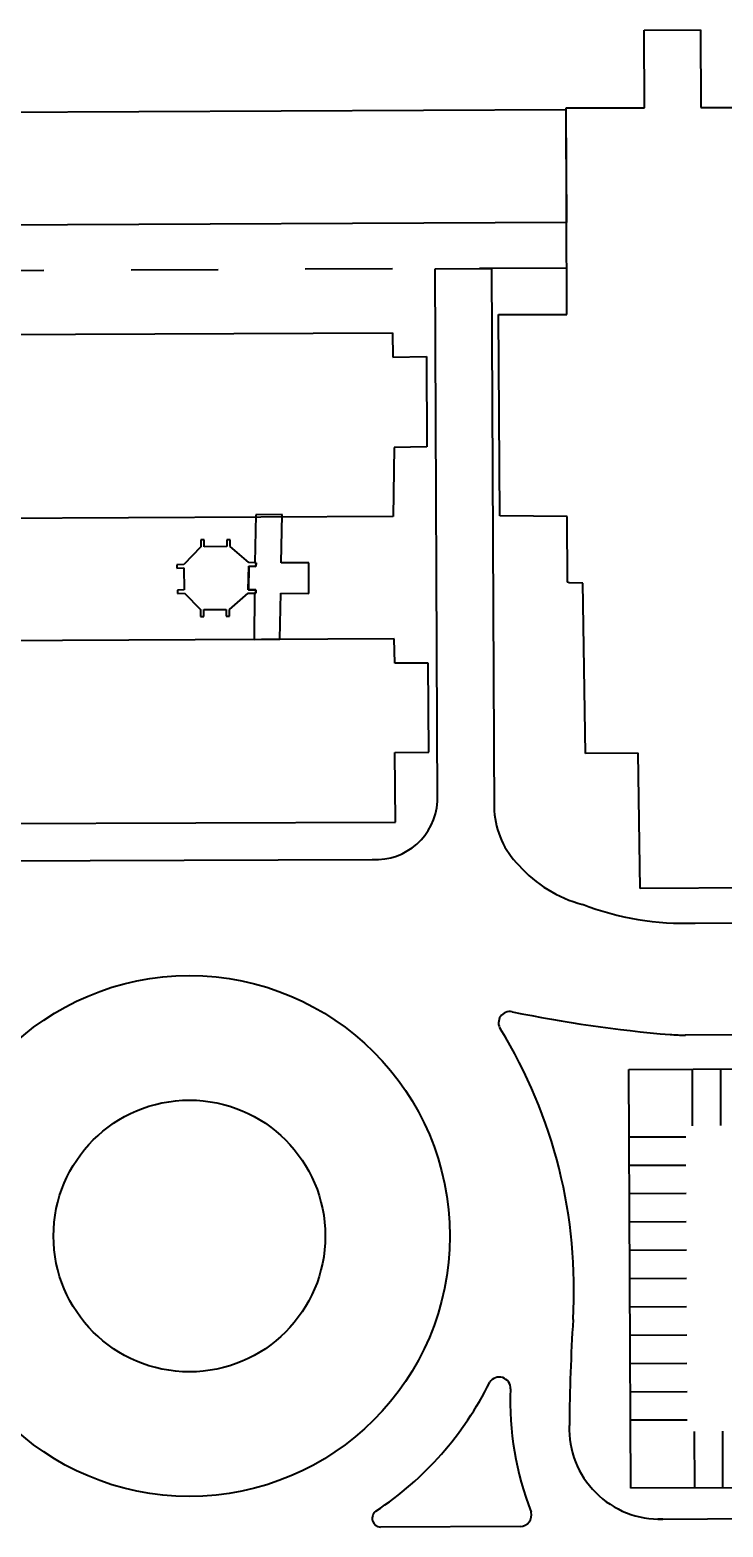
# Model space of a CAD drawing. Header units: metres. Extents: x 625987 to 635197, y 3048449 to 3066446.
# Drawn here: x 634627.889 to 634628.685, y 3063193.328 to 3063195.047 of the extents above; entities that cross this region are included whole.
import ezdxf

# ---------------------------------------------------------------- set-up
doc = ezdxf.new("R2010")
doc.units = ezdxf.units.M
doc.linetypes.add('DASHED', pattern=[0.75, 0.5, -0.25])
for name, color, linetype, lineweight in [('C-BLDG', 253, 'Continuous', 5), ('C-FENC-AIRF-SECU', 253, 'DASHED', 0), ('C-PARK-MARK', 253, 'Continuous', 9), ('C-ROAD-AIRF', 253, 'Continuous', 5), ('C-ROAD-LAND', 253, 'Continuous', 9)]:
    doc.layers.add(name, color=color, linetype=linetype, lineweight=lineweight)
doc.layers.add('C-BLDG-TERM', color=253, linetype='Continuous')
doc.layers.add('C-ROAD-CNTR-N', color=92, linetype='Continuous')

# ---------------------------------------------------------------- blocks, each defined once
blk = doc.blocks.new('*E24')
at = {"layer": 'C-ROAD-LAND', "lineweight": 40, "elevation": 2882.9083}
blk.add_lwpolyline([(634684.58185, 3063131.74891), (634684.54979, 3063131.74877, -0.720224), (634684.54873, 3063131.75245, 0.131485), (634684.57485, 3063131.78203, -0.762508), (634684.57962, 3063131.7805, 0.103231), (634684.58434, 3063131.75221, -0.494622), (634684.58185, 3063131.74891, -0.000009)], format="xyb", close=True, dxfattribs=at)
blk.add_lwpolyline([(634684.58185, 3063131.74891), (634684.54979, 3063131.74877, -0.720224), (634684.54873, 3063131.75245, 0.131485), (634684.57485, 3063131.78203, -0.762508), (634684.57962, 3063131.7805, 0.103231), (634684.58434, 3063131.75221, -0.494622), (634684.58185, 3063131.74891, -0.000009)], format="xyb", close=True, dxfattribs=at)

msp = doc.modelspace()

# ---------------------------------------------------------------- linework, layer by layer
at = {"layer": 'C-BLDG', "lineweight": 40}
for p, q in [((634627.8301, 3063194.6972, 24568986.0801), (634628.3052, 3063194.6989, 24568986.0801)), ((634627.8301, 3063194.6972, 24568986.0801), (634628.3052, 3063194.6989, 24568986.0801)), ((634628.3052, 3063194.6989, 24568986.0801), (634628.3054, 3063194.671, 24568986.0801)), ((634628.3052, 3063194.6989, 24568986.0801), (634628.3054, 3063194.671, 24568986.0801)), ((634628.3054, 3063194.671, 24568986.0801), (634628.3443, 3063194.672, 24568986.0801)), ((634628.3054, 3063194.671, 24568986.0801), (634628.3443, 3063194.672, 24568986.0801)), ((634628.3443, 3063194.672, 24568986.0801), (634628.3446, 3063194.5683, 24568986.0801)), ((634628.3443, 3063194.672, 24568986.0801), (634628.3446, 3063194.5683, 24568986.0801)), ((634628.3071, 3063194.5676, 24568986.0801), (634628.3058, 3063194.4884, 24568986.0801)), ((634628.3071, 3063194.5676, 24568986.0801), (634628.3058, 3063194.4884, 24568986.0801)), ((634628.3446, 3063194.5683, 24568986.0801), (634628.3071, 3063194.5676, 24568986.0801)), ((634628.3446, 3063194.5683, 24568986.0801), (634628.3071, 3063194.5676, 24568986.0801)), ((634628.1481, 3063194.4903, 24568986.0801), (634628.1471, 3063194.4349, 24568986.0801)), ((634628.1481, 3063194.4903, 24568986.0801), (634628.1471, 3063194.4349, 24568986.0801)), ((634628.1785, 3063194.4904, 24568986.0801), (634628.1481, 3063194.4903, 24568986.0801)), ((634628.1785, 3063194.4904, 24568986.0801), (634628.1481, 3063194.4903, 24568986.0801)), ((634628.1775, 3063194.435, 24568986.0801), (634628.1785, 3063194.4904, 24568986.0801)), ((634628.1775, 3063194.435, 24568986.0801), (634628.1785, 3063194.4904, 24568986.0801)), ((634628.3058, 3063194.4884, 24568986.0801), (634627.8312, 3063194.4859, 24568986.0801)), ((634628.3058, 3063194.4884, 24568986.0801), (634627.8312, 3063194.4859, 24568986.0801)), ((634628.089, 3063194.4613, 24568986.0801), (634628.0851, 3063194.4613, 24568986.0801)), ((634628.0851, 3063194.4613, 24568986.0801), (634628.0852, 3063194.4535, 24568986.0801)), ((634628.089, 3063194.4613, 24568986.0801), (634628.0851, 3063194.4613, 24568986.0801)), ((634628.0851, 3063194.4613, 24568986.0801), (634628.0852, 3063194.4535, 24568986.0801)), ((634628.0891, 3063194.4535, 24568986.0801), (634628.089, 3063194.4613, 24568986.0801)), ((634628.0891, 3063194.4535, 24568986.0801), (634628.089, 3063194.4613, 24568986.0801)), ((634628.119, 3063194.4615, 24568986.0801), (634628.1151, 3063194.4615, 24568986.0801)), ((634628.1151, 3063194.4615, 24568986.0801), (634628.1151, 3063194.4537, 24568986.0801)), ((634628.119, 3063194.4615, 24568986.0801), (634628.1151, 3063194.4615, 24568986.0801)), ((634628.1151, 3063194.4615, 24568986.0801), (634628.1151, 3063194.4537, 24568986.0801)), ((634628.119, 3063194.4537, 24568986.0801), (634628.119, 3063194.4615, 24568986.0801)), ((634628.119, 3063194.4537, 24568986.0801), (634628.119, 3063194.4615, 24568986.0801)), ((634628.0852, 3063194.4535, 24568986.0801), (634628.0655, 3063194.4331, 24568986.0801)), ((634628.0852, 3063194.4535, 24568986.0801), (634628.0655, 3063194.4331, 24568986.0801)), ((634628.1151, 3063194.4537, 24568986.0801), (634628.0891, 3063194.4535, 24568986.0801)), ((634628.1151, 3063194.4537, 24568986.0801), (634628.0891, 3063194.4535, 24568986.0801)), ((634628.1402, 3063194.4353, 24568986.0801), (634628.119, 3063194.4537, 24568986.0801)), ((634628.1402, 3063194.4353, 24568986.0801), (634628.119, 3063194.4537, 24568986.0801)), ((634628.0655, 3063194.4331, 24568986.0801), (634628.0577, 3063194.4329, 24568986.0801)), ((634628.0655, 3063194.4331, 24568986.0801), (634628.0577, 3063194.4329, 24568986.0801)), ((634628.0577, 3063194.4329, 24568986.0801), (634628.0577, 3063194.429, 24568986.0801)), ((634628.0577, 3063194.4329, 24568986.0801), (634628.0577, 3063194.429, 24568986.0801)), ((634628.0577, 3063194.429, 24568986.0801), (634628.0656, 3063194.4292, 24568986.0801)), ((634628.0577, 3063194.429, 24568986.0801), (634628.0656, 3063194.4292, 24568986.0801)), ((634628.0656, 3063194.4292, 24568986.0801), (634628.0662, 3063194.404, 24568986.0801)), ((634628.0656, 3063194.4292, 24568986.0801), (634628.0656, 3063194.4292, 24568986.0801)), ((634628.0656, 3063194.4292, 24568986.0801), (634628.0662, 3063194.404, 24568986.0801)), ((634628.0656, 3063194.4292, 24568986.0801), (634628.0656, 3063194.4292, 24568986.0801)), ((634628.1396, 3063194.4041, 24568986.0801), (634628.1401, 3063194.4314, 24568986.0801)), ((634628.1396, 3063194.4041, 24568986.0801), (634628.1401, 3063194.4314, 24568986.0801)), ((634628.1401, 3063194.4314, 24568986.0801), (634628.1397, 3063194.4041, 24568986.0801)), ((634628.1401, 3063194.4314, 24568986.0801), (634628.1397, 3063194.4041, 24568986.0801)), ((634628.1483, 3063194.431, 24568986.0801), (634628.1401, 3063194.4314, 24568986.0801)), ((634628.1401, 3063194.4314, 24568986.0801), (634628.1483, 3063194.431, 24568986.0801)), ((634628.1483, 3063194.431, 24568986.0801), (634628.1401, 3063194.4314, 24568986.0801)), ((634628.1401, 3063194.4314, 24568986.0801), (634628.1483, 3063194.431, 24568986.0801)), ((634628.1485, 3063194.4349, 24568986.0801), (634628.1402, 3063194.4353, 24568986.0801)), ((634628.1485, 3063194.4349, 24568986.0801), (634628.1402, 3063194.4353, 24568986.0801)), ((634628.1471, 3063194.4349, 24568986.0801), (634628.1485, 3063194.4349, 24568986.0801)), ((634628.1471, 3063194.4349, 24568986.0801), (634628.1485, 3063194.4349, 24568986.0801)), ((634628.1485, 3063194.4349, 24568986.0801), (634628.1483, 3063194.431, 24568986.0801)), ((634628.1483, 3063194.431, 24568986.0801), (634628.1485, 3063194.4349, 24568986.0801)), ((634628.1485, 3063194.4349, 24568986.0801), (634628.1483, 3063194.431, 24568986.0801)), ((634628.1483, 3063194.431, 24568986.0801), (634628.1485, 3063194.4349, 24568986.0801)), ((634628.209, 3063194.435, 24568986.0801), (634628.1775, 3063194.435, 24568986.0801)), ((634628.209, 3063194.435, 24568986.0801), (634628.1775, 3063194.435, 24568986.0801)), ((634628.209, 3063194.4, 24568986.0801), (634628.209, 3063194.435, 24568986.0801)), ((634628.209, 3063194.4, 24568986.0801), (634628.209, 3063194.435, 24568986.0801)), ((634628.0662, 3063194.404, 24568986.0801), (634628.0584, 3063194.4038, 24568986.0801)), ((634628.0662, 3063194.404, 24568986.0801), (634628.0584, 3063194.4038, 24568986.0801)), ((634628.0584, 3063194.4038, 24568986.0801), (634628.0585, 3063194.3999, 24568986.0801)), ((634628.0584, 3063194.4038, 24568986.0801), (634628.0585, 3063194.3999, 24568986.0801)), ((634628.1483, 3063194.404, 24568986.0801), (634628.1396, 3063194.4041, 24568986.0801)), ((634628.1483, 3063194.404, 24568986.0801), (634628.1396, 3063194.4041, 24568986.0801)), ((634628.1397, 3063194.4041, 24568986.0801), (634628.1483, 3063194.404, 24568986.0801)), ((634628.1397, 3063194.4041, 24568986.0801), (634628.1483, 3063194.404, 24568986.0801)), ((634628.1483, 3063194.404, 24568986.0801), (634628.1482, 3063194.4001, 24568986.0801)), ((634628.1482, 3063194.4001, 24568986.0801), (634628.1483, 3063194.404, 24568986.0801)), ((634628.1483, 3063194.404, 24568986.0801), (634628.1482, 3063194.4001, 24568986.0801)), ((634628.1482, 3063194.4001, 24568986.0801), (634628.1483, 3063194.404, 24568986.0801)), ((634628.0585, 3063194.3999, 24568986.0801), (634628.0663, 3063194.4001, 24568986.0801)), ((634628.0585, 3063194.3999, 24568986.0801), (634628.0663, 3063194.4001, 24568986.0801)), ((634628.0663, 3063194.4001, 24568986.0801), (634628.0847, 3063194.3813, 24568986.0801)), ((634628.0663, 3063194.4001, 24568986.0801), (634628.0847, 3063194.3813, 24568986.0801)), ((634628.118, 3063194.3816, 24568986.0801), (634628.1395, 3063194.4002, 24568986.0801)), ((634628.118, 3063194.3816, 24568986.0801), (634628.1395, 3063194.4002, 24568986.0801)), ((634628.1395, 3063194.4002, 24568986.0801), (634628.1482, 3063194.4001, 24568986.0801)), ((634628.1395, 3063194.4002, 24568986.0801), (634628.1482, 3063194.4001, 24568986.0801)), ((634628.1469, 3063194.4001, 24568986.0801), (634628.1462, 3063194.3471, 24568986.0801)), ((634628.1469, 3063194.4001, 24568986.0801), (634628.1462, 3063194.3471, 24568986.0801)), ((634628.1482, 3063194.4001, 24568986.0801), (634628.1469, 3063194.4001, 24568986.0801)), ((634628.1482, 3063194.4001, 24568986.0801), (634628.1469, 3063194.4001, 24568986.0801)), ((634628.1758, 3063194.3473, 24568986.0801), (634628.1768, 3063194.4004, 24568986.0801)), ((634628.1758, 3063194.3473, 24568986.0801), (634628.1768, 3063194.4004, 24568986.0801)), ((634628.1768, 3063194.4004, 24568986.0801), (634628.209, 3063194.4, 24568986.0801)), ((634628.1768, 3063194.4004, 24568986.0801), (634628.209, 3063194.4, 24568986.0801)), ((634628.0847, 3063194.3813, 24568986.0801), (634628.0848, 3063194.3735, 24568986.0801)), ((634628.0847, 3063194.3813, 24568986.0801), (634628.0848, 3063194.3735, 24568986.0801)), ((634628.0848, 3063194.3735, 24568986.0801), (634628.0887, 3063194.3735, 24568986.0801)), ((634628.0848, 3063194.3735, 24568986.0801), (634628.0887, 3063194.3735, 24568986.0801)), ((634628.0886, 3063194.3813, 24568986.0801), (634628.1141, 3063194.3815, 24568986.0801)), ((634628.0886, 3063194.3813, 24568986.0801), (634628.1141, 3063194.3815, 24568986.0801)), ((634628.0887, 3063194.3735, 24568986.0801), (634628.0886, 3063194.3813, 24568986.0801)), ((634628.0887, 3063194.3735, 24568986.0801), (634628.0886, 3063194.3813, 24568986.0801)), ((634628.1141, 3063194.3815, 24568986.0801), (634628.1142, 3063194.3737, 24568986.0801)), ((634628.1141, 3063194.3815, 24568986.0801), (634628.1142, 3063194.3737, 24568986.0801)), ((634628.1142, 3063194.3737, 24568986.0801), (634628.1181, 3063194.3738, 24568986.0801)), ((634628.1142, 3063194.3737, 24568986.0801), (634628.1181, 3063194.3738, 24568986.0801)), ((634628.1181, 3063194.3738, 24568986.0801), (634628.118, 3063194.3816, 24568986.0801)), ((634628.1181, 3063194.3738, 24568986.0801), (634628.118, 3063194.3816, 24568986.0801)), ((634628.3069, 3063194.3479, 24568986.0801), (634627.8315, 3063194.3456, 24568986.0801)), ((634628.3069, 3063194.3479, 24568986.0801), (634627.8315, 3063194.3456, 24568986.0801)), ((634628.1462, 3063194.3471, 24568986.0801), (634628.1758, 3063194.3473, 24568986.0801)), ((634628.1462, 3063194.3471, 24568986.0801), (634628.1758, 3063194.3473, 24568986.0801)), ((634628.3077, 3063194.3199, 24568986.0801), (634628.3069, 3063194.3479, 24568986.0801)), ((634628.3077, 3063194.3199, 24568986.0801), (634628.3069, 3063194.3479, 24568986.0801)), ((634628.3463, 3063194.3198, 24568986.0801), (634628.3077, 3063194.3199, 24568986.0801)), ((634628.3463, 3063194.3198, 24568986.0801), (634628.3077, 3063194.3199, 24568986.0801)), ((634628.3469, 3063194.2176, 24568986.0801), (634628.3463, 3063194.3198, 24568986.0801)), ((634628.3469, 3063194.2176, 24568986.0801), (634628.3463, 3063194.3198, 24568986.0801)), ((634628.308, 3063194.2173, 24568986.0801), (634628.3469, 3063194.2176, 24568986.0801)), ((634628.308, 3063194.2173, 24568986.0801), (634628.3469, 3063194.2176, 24568986.0801)), ((634628.3085, 3063194.1374, 24568986.0801), (634628.308, 3063194.2173, 24568986.0801)), ((634628.3085, 3063194.1374, 24568986.0801), (634628.308, 3063194.2173, 24568986.0801)), ((634627.8317, 3063194.1359, 24568986.0801), (634628.3085, 3063194.1374, 24568986.0801)), ((634627.8317, 3063194.1359, 24568986.0801), (634628.3085, 3063194.1374, 24568986.0801))]:
    msp.add_line(p, q, dxfattribs=at)
at = {"layer": 'C-BLDG-TERM', "lineweight": 40}
for p, q in [((634628.5942, 3063195.0466, 24568986.0801), (634628.6588, 3063195.0468, 24568986.0801)), ((634628.5942, 3063195.0466, 24568986.0801), (634628.6588, 3063195.0468, 24568986.0801)), ((634628.5945, 3063194.9575, 24568986.0801), (634628.5942, 3063195.0466, 24568986.0801)), ((634628.5945, 3063194.9575, 24568986.0801), (634628.5942, 3063195.0466, 24568986.0801)), ((634628.6588, 3063195.0468, 24568986.0801), (634628.659, 3063194.9577, 24568986.0801)), ((634628.6588, 3063195.0468, 24568986.0801), (634628.659, 3063194.9577, 24568986.0801)), ((634628.5044, 3063194.9572, 24568986.0801), (634628.5945, 3063194.9575, 24568986.0801)), ((634628.5044, 3063194.9572, 24568986.0801), (634628.5945, 3063194.9575, 24568986.0801)), ((634628.5051, 3063194.7203, 24568986.0801), (634628.5044, 3063194.9572, 24568986.0801)), ((634628.5051, 3063194.7203, 24568986.0801), (634628.5044, 3063194.9572, 24568986.0801)), ((634628.659, 3063194.9577, 24568986.0801), (634628.9939, 3063194.9589, 24568986.0801)), ((634628.659, 3063194.9577, 24568986.0801), (634628.9939, 3063194.9589, 24568986.0801)), ((634628.4268, 3063194.72, 24568986.0801), (634628.5051, 3063194.7203, 24568986.0801)), ((634628.4268, 3063194.72, 24568986.0801), (634628.5051, 3063194.7203, 24568986.0801)), ((634628.4283, 3063194.4891, 24568986.0801), (634628.4268, 3063194.72, 24568986.0801)), ((634628.4283, 3063194.4891, 24568986.0801), (634628.4268, 3063194.72, 24568986.0801)), ((634628.5056, 3063194.4884, 24568986.0801), (634628.4283, 3063194.4891, 24568986.0801)), ((634628.5056, 3063194.4884, 24568986.0801), (634628.4283, 3063194.4891, 24568986.0801)), ((634628.506, 3063194.4127, 24568986.0801), (634628.5056, 3063194.4884, 24568986.0801)), ((634628.506, 3063194.4127, 24568986.0801), (634628.5056, 3063194.4884, 24568986.0801)), ((634628.5078, 3063194.412, 24568986.0801), (634628.506, 3063194.4127, 24568986.0801)), ((634628.5078, 3063194.412, 24568986.0801), (634628.506, 3063194.4127, 24568986.0801)), ((634628.5238, 3063194.4117, 24568986.0801), (634628.5078, 3063194.412, 24568986.0801)), ((634628.5238, 3063194.4117, 24568986.0801), (634628.5078, 3063194.412, 24568986.0801)), ((634628.5269, 3063194.216, 24568986.0801), (634628.5238, 3063194.4117, 24568986.0801)), ((634628.5269, 3063194.216, 24568986.0801), (634628.5238, 3063194.4117, 24568986.0801)), ((634628.5873, 3063194.2166, 24568986.0801), (634628.5269, 3063194.216, 24568986.0801)), ((634628.5873, 3063194.2166, 24568986.0801), (634628.5269, 3063194.216, 24568986.0801)), ((634628.5896, 3063194.0613, 24568986.0801), (634628.5873, 3063194.2166, 24568986.0801)), ((634628.5896, 3063194.0613, 24568986.0801), (634628.5873, 3063194.2166, 24568986.0801)), ((634630.9556, 3063194.073, 24568986.0801), (634628.5896, 3063194.0613, 24568986.0801)), ((634630.9556, 3063194.073, 24568986.0801), (634628.5896, 3063194.0613, 24568986.0801))]:
    msp.add_line(p, q, dxfattribs=at)
at = {"layer": 'C-FENC-AIRF-SECU', "lineweight": 40, "ltscale": 0.2}
msp.add_line((634628.505, 3063194.7734, 24568986.0801), (634626.4281, 3063194.7636, 24568986.0801), dxfattribs=at)
msp.add_line((634628.505, 3063194.7734, 24568986.0801), (634626.4281, 3063194.7636, 24568986.0801), dxfattribs=at)
at = {"layer": 'C-PARK-MARK', "lineweight": 40}
for p, q in [((634628.6497, 3063193.7889, 24568986.0801), (634628.6494, 3063193.8539, 24568986.0801)), ((634628.6497, 3063193.7889, 24568986.0801), (634628.6494, 3063193.8539, 24568986.0801)), ((634628.6822, 3063193.7891, 24568986.0801), (634628.6819, 3063193.854, 24568986.0801)), ((634628.6822, 3063193.7891, 24568986.0801), (634628.6819, 3063193.854, 24568986.0801)), ((634628.6419, 3063193.7759, 24568986.0801), (634628.5769, 3063193.7756, 24568986.0801)), ((634628.6419, 3063193.7759, 24568986.0801), (634628.5769, 3063193.7756, 24568986.0801)), ((634628.642, 3063193.7434, 24568986.0801), (634628.5771, 3063193.7431, 24568986.0801)), ((634628.642, 3063193.7434, 24568986.0801), (634628.5771, 3063193.7431, 24568986.0801)), ((634628.6422, 3063193.7109, 24568986.0801), (634628.5772, 3063193.7106, 24568986.0801)), ((634628.6422, 3063193.7109, 24568986.0801), (634628.5772, 3063193.7106, 24568986.0801)), ((634628.6424, 3063193.6784, 24568986.0801), (634628.5774, 3063193.6781, 24568986.0801)), ((634628.6424, 3063193.6784, 24568986.0801), (634628.5774, 3063193.6781, 24568986.0801)), ((634628.6425, 3063193.6459, 24568986.0801), (634628.5775, 3063193.6456, 24568986.0801)), ((634628.6425, 3063193.6459, 24568986.0801), (634628.5775, 3063193.6456, 24568986.0801)), ((634628.6427, 3063193.6134, 24568986.0801), (634628.5777, 3063193.6131, 24568986.0801)), ((634628.6427, 3063193.6134, 24568986.0801), (634628.5777, 3063193.6131, 24568986.0801)), ((634628.6428, 3063193.5809, 24568986.0801), (634628.5778, 3063193.5806, 24568986.0801)), ((634628.6428, 3063193.5809, 24568986.0801), (634628.5778, 3063193.5806, 24568986.0801)), ((634628.643, 3063193.5485, 24568986.0801), (634628.578, 3063193.5481, 24568986.0801)), ((634628.643, 3063193.5485, 24568986.0801), (634628.578, 3063193.5481, 24568986.0801)), ((634628.6431, 3063193.516, 24568986.0801), (634628.5781, 3063193.5157, 24568986.0801)), ((634628.6431, 3063193.516, 24568986.0801), (634628.5781, 3063193.5157, 24568986.0801)), ((634628.6433, 3063193.4835, 24568986.0801), (634628.5783, 3063193.4832, 24568986.0801)), ((634628.6433, 3063193.4835, 24568986.0801), (634628.5783, 3063193.4832, 24568986.0801)), ((634628.6434, 3063193.451, 24568986.0801), (634628.5785, 3063193.4507, 24568986.0801)), ((634628.6434, 3063193.451, 24568986.0801), (634628.5785, 3063193.4507, 24568986.0801)), ((634628.6514, 3063193.438, 24568986.0801), (634628.6517, 3063193.373, 24568986.0801)), ((634628.6514, 3063193.438, 24568986.0801), (634628.6517, 3063193.373, 24568986.0801)), ((634628.6838, 3063193.4382, 24568986.0801), (634628.6841, 3063193.3732, 24568986.0801)), ((634628.6838, 3063193.4382, 24568986.0801), (634628.6841, 3063193.3732, 24568986.0801))]:
    msp.add_line(p, q, dxfattribs=at)
at = {"layer": 'C-ROAD-AIRF', "lineweight": 40}
for p, q in [((634626.4272, 3063194.9458, 24568986.0801), (634628.5043, 3063194.9556, 24568986.0801)), ((634626.4272, 3063194.9458, 24568986.0801), (634628.5043, 3063194.9556, 24568986.0801)), ((634628.5043, 3063194.9556, 24568986.0801), (634628.5049, 3063194.8257, 24568986.0801)), ((634628.5043, 3063194.9556, 24568986.0801), (634628.5049, 3063194.8257, 24568986.0801)), ((634628.5049, 3063194.8257, 24568986.0801), (634626.4278, 3063194.8158, 24568986.0801)), ((634628.5049, 3063194.8257, 24568986.0801), (634626.4278, 3063194.8158, 24568986.0801))]:
    msp.add_line(p, q, dxfattribs=at)
at = {"layer": 'C-ROAD-LAND', "lineweight": 40}
for p, q in [((634628.354, 3063194.7727, 24568986.0801), (634628.419, 3063194.773, 24568986.0801)), ((634628.354, 3063194.7727, 24568986.0801), (634628.419, 3063194.773, 24568986.0801)), ((634628.3569, 3063194.1609, 24568986.0801), (634628.354, 3063194.7727, 24568986.0801)), ((634628.3569, 3063194.1609, 24568986.0801), (634628.354, 3063194.7727, 24568986.0801)), ((634628.419, 3063194.773, 24568986.0801), (634628.422, 3063194.1503, 24568986.0801)), ((634628.419, 3063194.773, 24568986.0801), (634628.422, 3063194.1503, 24568986.0801)), ((634627.2051, 3063194.091, 24568986.0801), (634628.282, 3063194.0944, 24568986.0801)), ((634627.2051, 3063194.091, 24568986.0801), (634628.282, 3063194.0944, 24568986.0801)), ((634628.6527, 3063194.0215, 24568986.0801), (634630.3979, 3063194.0311, 24568986.0801)), ((634628.6527, 3063194.0215, 24568986.0801), (634630.3979, 3063194.0311, 24568986.0801)), ((634628.4425, 3063193.9197, 24568986.0801), (634628.4425, 3063193.9197, 24568986.0801)), ((634628.4425, 3063193.9197, 24568986.0801), (634628.4425, 3063193.9197, 24568986.0801)), ((634630.4977, 3063193.9016, 24568986.0801), (634628.6413, 3063193.8928, 24568986.0801)), ((634630.4977, 3063193.9016, 24568986.0801), (634628.6413, 3063193.8928, 24568986.0801)), ((634628.5765, 3063193.8536, 24568986.0801), (634630.4979, 3063193.8627, 24568986.0801)), ((634628.5765, 3063193.8536, 24568986.0801), (634630.4979, 3063193.8627, 24568986.0801)), ((634628.5788, 3063193.3727, 24568986.0801), (634628.5765, 3063193.8536, 24568986.0801)), ((634628.5788, 3063193.3727, 24568986.0801), (634628.5765, 3063193.8536, 24568986.0801)), ((634629.3502, 3063193.3764, 24568986.0801), (634628.5788, 3063193.3727, 24568986.0801)), ((634629.3502, 3063193.3764, 24568986.0801), (634628.5788, 3063193.3727, 24568986.0801)), ((634628.6098, 3063193.3373, 24568986.0801), (634629.3504, 3063193.3408, 24568986.0801)), ((634628.6098, 3063193.3373, 24568986.0801), (634629.3504, 3063193.3408, 24568986.0801)), ((634628.6155, 3063193.3374, 24568986.0801), (634628.6098, 3063193.3373, 24568986.0801)), ((634628.6155, 3063193.3374, 24568986.0801), (634628.6098, 3063193.3373, 24568986.0801))]:
    msp.add_line(p, q, dxfattribs=at)
for centre, major_axis, start_param, end_param in [((634628.2858, 3063194.1656, 24568986.0801), (0.0504, 0.0504), 3.873388, 5.432187), ((634628.2858, 3063194.1656, 24568986.0801), (0.0504, 0.0504), 3.873388, 5.432187), ((634628.5184, 3063194.1566, 24568986.0801), (-0.0684, 0.0684), 0.850342, 1.573794), ((634628.5184, 3063194.1566, 24568986.0801), (-0.0684, 0.0684), 0.850342, 1.573794), ((634628.5599, 3063194.1839, 24568986.0801), (-0.103, 0.103), 1.504344, 2.100783), ((634628.5599, 3063194.1839, 24568986.0801), (-0.103, 0.103), 1.504344, 2.100783), ((634628.641, 3063194.3509, 24568986.0801), (0.2331, 0.2331), 3.561346, 3.962591), ((634628.641, 3063194.3509, 24568986.0801), (0.2331, 0.2331), 3.561346, 3.962591), ((634628.072, 3063193.6623, 24568986.0801), (0.2114, 0.2114), 5.497787, 11.780972), ((634628.072, 3063193.6623, 24568986.0801), (0.2114, 0.2114), 5.497787, 11.780972), ((634628.4399, 3063193.907, 24568986.0801), (-0.00919, 0.00919), -0.986804, 1.372265), ((634628.4399, 3063193.907, 24568986.0801), (-0.00919, 0.00919), -0.986804, 1.372265), ((634628.7586, 3063195.4677, 24568986.0801), (1.1172, 1.1172), 3.725571, 3.841543), ((634628.7586, 3063195.4677, 24568986.0801), (1.1172, 1.1172), 3.725571, 3.841543), ((634627.9424, 3063193.6012, 24568986.0801), (-0.4038, 0.4038), 3.866343, 4.477324), ((634627.9424, 3063193.6012, 24568986.0801), (-0.4038, 0.4038), 3.866343, 4.477324), ((634628.6404, 3063194.0878, 24568986.0801), (-0.1378, 0.1378), 2.270741, 2.360924), ((634628.6404, 3063194.0878, 24568986.0801), (-0.1378, 0.1378), 2.270741, 2.360924), ((634628.072, 3063193.6623, 24568986.0801), (0.1103, 0.1103), 5.497787, 11.780972), ((634628.072, 3063193.6623, 24568986.0801), (0.1103, 0.1103), 5.497787, 11.780972), ((634630.8529, 3063193.4244, 24568986.0801), (-1.658, 1.658), 0.724748, 0.776656), ((634630.8529, 3063193.4244, 24568986.0801), (-1.658, 1.658), 0.724748, 0.776656), ((634628.6121, 3063193.4413, 24568986.0801), (-0.0736, 0.0736), 0.750977, 2.388478), ((634628.6121, 3063193.4413, 24568986.0801), (-0.0736, 0.0736), 0.750977, 2.388478)]:
    msp.add_ellipse(centre, major_axis=major_axis, ratio=1, start_param=start_param, end_param=end_param, dxfattribs=at)

# ---------------------------------------------------------------- block references
at = {"layer": 'C-ROAD-CNTR-N', "xscale": 5.000000018859282, "yscale": 5.000000447966158, "zscale": 5.000000075318439}
msp.add_blockref('*E24', (-2538794.4694, -12252466.7879, 24554571.5384), dxfattribs=at)

doc.saveas('drawing.dxf')
